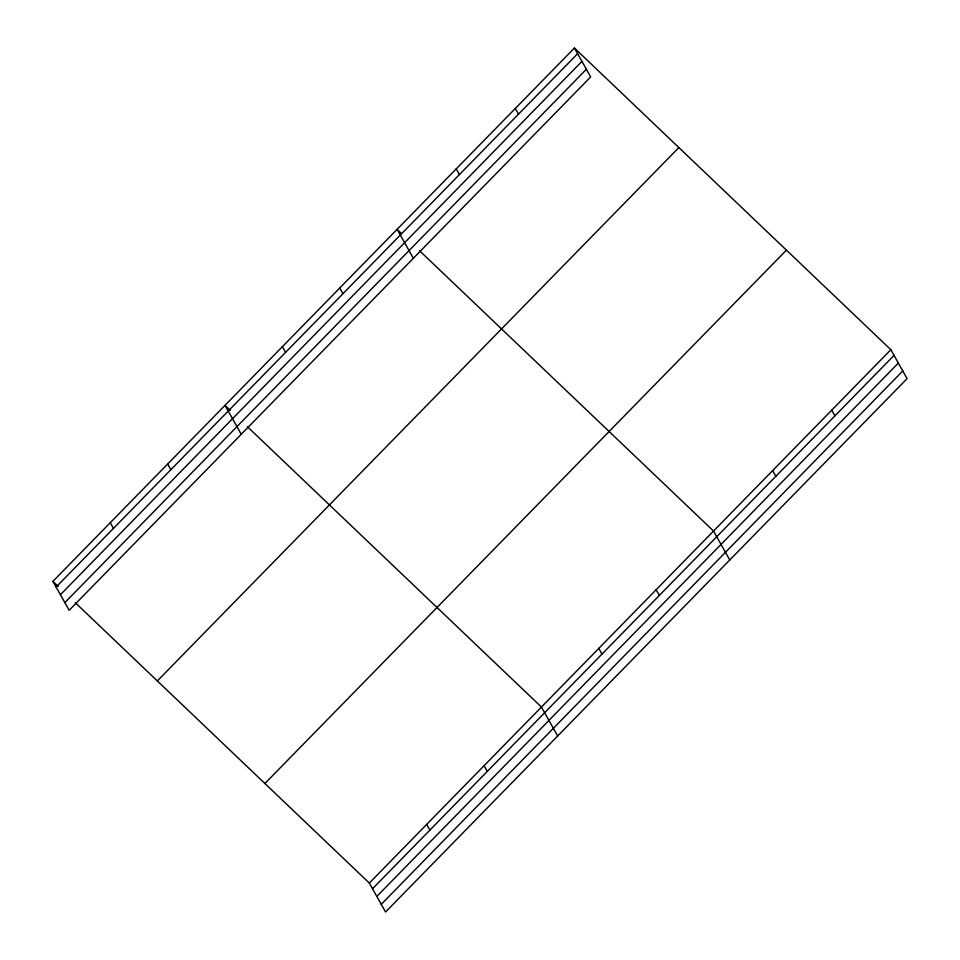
<?xml version="1.0" encoding="UTF-8"?>
<svg xmlns="http://www.w3.org/2000/svg" width="960" height="960" viewBox="0 0 960 960"><rect width="100%" height="100%" fill="white"/><g stroke="black" fill="none" stroke-linecap="round" stroke-linejoin="round"><path stroke-width="1.44" d="M574.428 48L590.676 76.932L69.156 610.296L52.908 581.364L574.428 48L890.844 349.704L907.092 378.636L385.572 912L369.324 883.068L75.288 602.7M56.112 587.052L577.632 53.7M60.408 594.72L581.928 61.368M64.848 602.628L586.368 69.264M157.332 680.928L678.852 147.564M264.912 783.504L786.432 250.14M369.324 883.068L890.844 349.704M372.528 888.756L894.048 355.392M376.824 896.424L898.344 363.072M381.264 904.332L902.784 370.968M401.376 233.412L397.116 229.344L413.352 258.276M419.496 250.68L713.532 531.048L729.768 559.98M230.34 410.436L225.012 405.348L241.248 434.292M247.392 426.684L541.428 707.052L557.664 735.996M52.908 581.364L58.236 586.44M831.744 410.148L834.936 415.848M772.632 470.592L775.836 476.292M515.328 108.444L518.52 114.144M456.216 168.9L459.42 174.588M656.16 589.716L659.364 595.404M598.8 648.384L601.992 654.084M339.744 288.012L342.948 293.712M282.384 346.68L285.576 352.38M484.068 765.72L487.26 771.42M426.696 824.4L429.888 830.088M167.652 464.016L170.844 469.716M110.28 522.696L113.472 528.384"/></g></svg>
